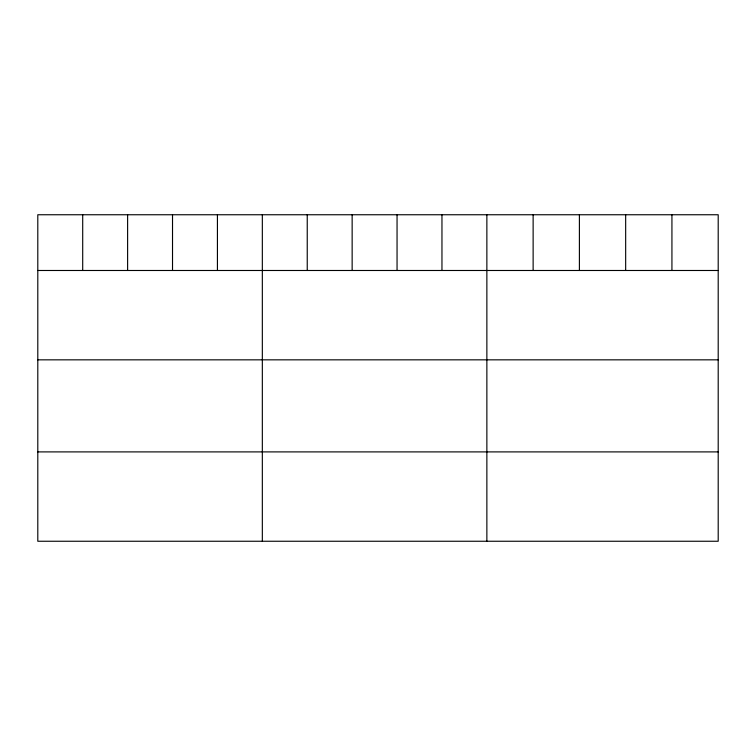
<?xml version="1.0" encoding="UTF-8"?>
<svg xmlns="http://www.w3.org/2000/svg" width="756" height="756" viewBox="0 0 756 756"><rect width="100%" height="100%" fill="white"/><g stroke="black" fill="none" stroke-linecap="round" stroke-linejoin="round"><path stroke-width="1.13" d="M718.2 270.487L718.2 541.249L37.8 541.249L37.8 214.751L718.2 214.751L718.2 270.487L37.8 270.487M37.8 359.837L718.2 359.837M37.8 451.899L718.2 451.899M671.933 214.751L671.933 270.487M625.666 214.751L625.666 270.487M579.398 214.751L579.398 270.487M533.131 214.751L533.131 270.487M486.864 214.751L486.864 541.249M441.958 214.751L441.958 270.487M397.051 214.751L397.051 270.487M352.145 214.751L352.145 270.487M307.238 214.751L307.238 270.487M262.332 214.751L262.332 541.249M217.426 214.751L217.426 270.487M172.519 214.751L172.519 270.487M127.613 214.751L127.613 270.487M82.706 214.751L82.706 270.487"/></g></svg>
